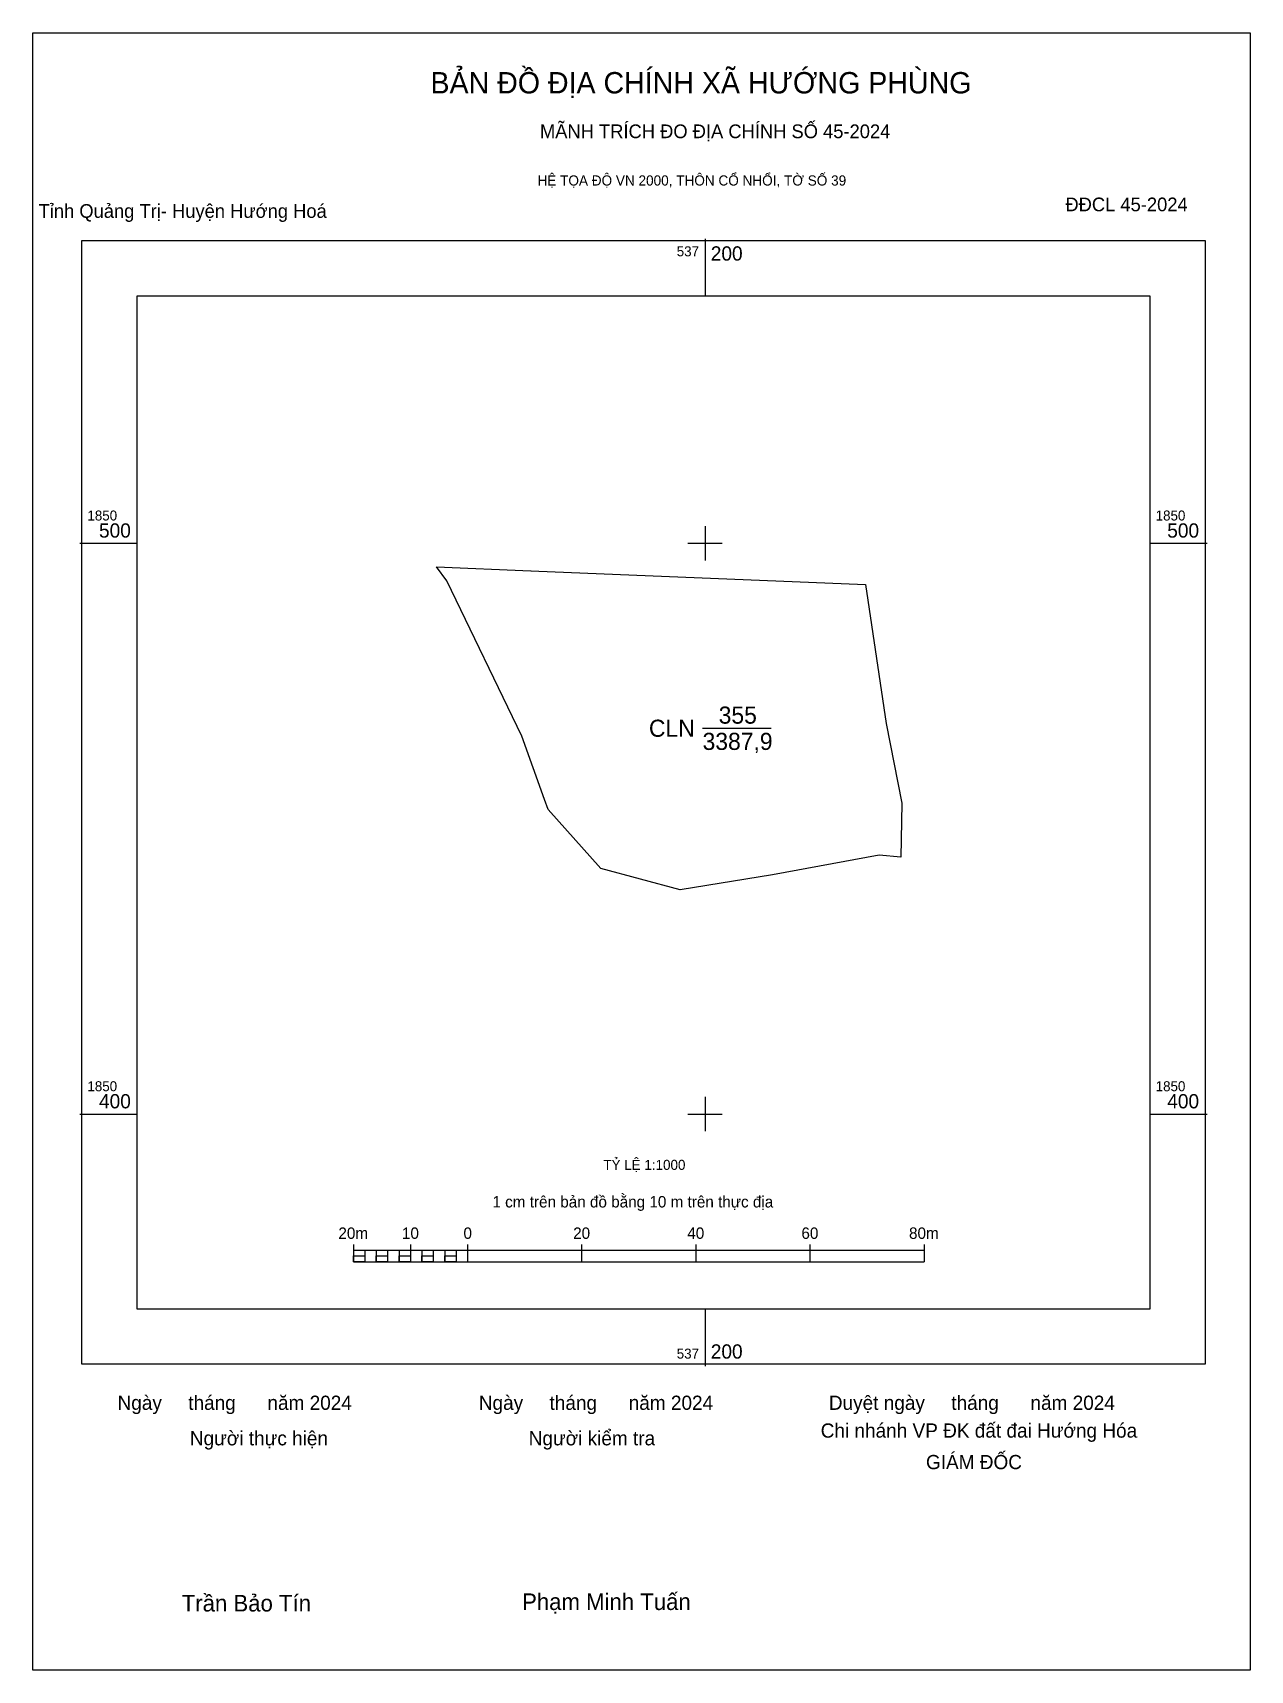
# Model space of a CAD drawing. Extents: x 537082 to 537296, y 1850303 to 1850589.
import ezdxf

# ---------------------------------------------------------------- set-up
doc = ezdxf.new("R2010")
doc.units = 0
for name, color, linetype in [('Level 10', 7, 'Continuous'), ('Level 13', 7, 'Continuous'), ('Level 15', 7, 'Continuous'), ('Level 22', 7, 'Continuous'), ('Level 27', 7, 'Continuous'), ('Level 6', 7, 'Continuous'), ('Level 62', 7, 'Continuous'), ('Level 63', 7, 'Continuous'), ('Level 9', 7, 'Continuous')]:
    doc.layers.add(name, color=color, linetype=linetype)

msp = doc.modelspace()

# ---------------------------------------------------------------- linework, layer by layer
at = {"layer": 'Level 10'}
msp.add_lwpolyline([(537228.14, 1850492.8), (537231.74, 1850468.44), (537234.48, 1850454.46), (537234.49, 1850454.4), (537234.29, 1850445.03), (537230.52, 1850445.37), (537211.83, 1850441.93), (537195.62, 1850439.31), (537181.73, 1850443.03), (537172.49, 1850453.35), (537171.85, 1850455.14), (537167.87, 1850466.2), (537154.73, 1850493.42), (537152.92, 1850495.89), (537169.48, 1850495.21)], close=True, dxfattribs=at)
at = {"layer": 'Level 15'}
msp.add_lwpolyline([(537082.18, 1850589.46), (537295.54, 1850589.46), (537295.54, 1850302.55), (537082.18, 1850302.55)], close=True, dxfattribs=at)
at = {"layer": 'Level 22'}
msp.add_line((537199.55, 1850467.6), (537211.56, 1850467.6), dxfattribs=at)
at = {"layer": 'Level 27'}
for p, q in [((537152.92, 1850495.89), (537152.91, 1850495.9)), ((537169.48, 1850495.21), (537169.48, 1850495.22)), ((537228.14, 1850492.8), (537228.14, 1850492.81))]:
    msp.add_line(p, q, dxfattribs=at)
at = {"layer": 'Level 62'}
msp.add_lwpolyline([(537100.45, 1850543.35), (537277.96, 1850543.35), (537277.96, 1850365.84), (537100.45, 1850365.84)], close=True, dxfattribs=at)
at = {"layer": 'Level 63'}
for p, q in [((537200, 1850553.35), (537200, 1850543.35)), ((537200, 1850503), (537200, 1850497)), ((537090.45, 1850500), (537100.45, 1850500)), ((537197, 1850500), (537203, 1850500)), ((537277.96, 1850500), (537287.96, 1850500)), ((537200, 1850403), (537200, 1850397)), ((537090.45, 1850400), (537100.45, 1850400)), ((537197, 1850400), (537203, 1850400)), ((537277.96, 1850400), (537287.96, 1850400)), ((537138.37, 1850377.13), (537138.37, 1850374.13)), ((537138.37, 1850376.13), (537238.37, 1850376.13)), ((537140.37, 1850376.13), (537140.37, 1850374.13)), ((537142.37, 1850376.13), (537142.37, 1850374.13)), ((537144.37, 1850376.13), (537144.37, 1850374.13)), ((537146.37, 1850376.13), (537146.37, 1850374.13)), ((537148.37, 1850377.13), (537148.37, 1850374.13)), ((537148.37, 1850376.13), (537148.37, 1850374.13)), ((537150.37, 1850376.13), (537150.37, 1850374.13)), ((537152.37, 1850376.13), (537152.37, 1850374.13)), ((537154.37, 1850376.13), (537154.37, 1850374.13)), ((537156.37, 1850376.13), (537156.37, 1850374.13)), ((537158.37, 1850377.13), (537158.37, 1850374.13)), ((537158.37, 1850376.13), (537158.37, 1850374.13)), ((537178.37, 1850377.13), (537178.37, 1850374.13)), ((537198.37, 1850377.13), (537198.37, 1850374.13)), ((537218.37, 1850377.13), (537218.37, 1850374.13)), ((537238.37, 1850377.13), (537238.37, 1850374.13)), ((537138.37, 1850374.13), (537238.37, 1850374.13)), ((537200, 1850365.84), (537200, 1850355.84))]:
    msp.add_line(p, q, dxfattribs=at)
for points in [[(537090.76, 1850553.04), (537287.65, 1850553.04), (537287.65, 1850356.15), (537090.76, 1850356.15)], [(537138.37, 1850375.13), (537140.37, 1850375.13), (537140.37, 1850374.13), (537138.37, 1850374.13)], [(537138.37, 1850375.13), (537140.37, 1850375.13), (537140.37, 1850374.13), (537138.37, 1850374.13)], [(537142.37, 1850375.13), (537144.37, 1850375.13), (537144.37, 1850374.13), (537142.37, 1850374.13)], [(537146.37, 1850375.13), (537148.37, 1850375.13), (537148.37, 1850374.13), (537146.37, 1850374.13)], [(537150.37, 1850375.13), (537152.37, 1850375.13), (537152.37, 1850374.13), (537150.37, 1850374.13)], [(537154.37, 1850375.13), (537156.37, 1850375.13), (537156.37, 1850374.13), (537154.37, 1850374.13)]]:
    msp.add_lwpolyline(points, close=True, dxfattribs=at)

# ---------------------------------------------------------------- texts
at = {"layer": 'Level 13'}
for s, p in [('355', (537202.38, 1850468.4)), ('CLN', (537190.16, 1850466.1)), ('3387,9', (537199.56, 1850463.8))]:
    msp.add_text(s, height=3, dxfattribs=at).set_placement(p)
at = {"layer": 'Level 6'}
msp.add_text('TỶ LỆ 1:1000', height=1.7579, dxfattribs=at).set_placement((537182.18, 1850390.22))
at = {"layer": 'Level 63'}
for s, height, p in [('BẢN ĐỒ ĐỊA CHÍNH XÃ HƯỚNG PHÙNG', 3.7437, (537151.88, 1850578.83)), ('MÃNH TRÍCH ĐO ĐỊA CHÍNH SỐ 45-2024', 2.4022, (537171.06, 1850570.99)), ('HỆ TỌA ĐỘ VN 2000, THÔN CỔ NHỔI, TỜ SỐ 39', 1.7782, (537170.63, 1850562.69)), ('537', 1.75, (537195.03, 1850550.29)), ('200', 2.5, (537201, 1850549.54)), ('1850', 1.75, (537091.76, 1850504)), ('1850', 1.75, (537278.96, 1850504)), ('500', 2.5, (537093.79, 1850501)), ('500', 2.5, (537280.99, 1850501)), ('1850', 1.75, (537091.76, 1850404)), ('400', 2.5, (537093.79, 1850401)), ('1850', 1.75, (537278.96, 1850404)), ('400', 2.5, (537280.99, 1850401)), ('1 cm trên bản đồ bằng 10 m trên thực địa', 2, (537162.73, 1850383.63)), ('20m', 2, (537135.74, 1850378.13)), ('10', 2, (537146.88, 1850378.13)), ('0', 2, (537157.66, 1850378.13)), ('20', 2, (537176.88, 1850378.13)), ('40', 2, (537196.88, 1850378.13)), ('60', 2, (537216.88, 1850378.13)), ('80m', 2, (537235.74, 1850378.13)), ('537', 1.75, (537195.03, 1850357.15)), ('200', 2.5, (537201, 1850357.15)), ('Ngày     tháng      năm 2024', 2.4883, (537097.04, 1850348.17)), ('Ngày     tháng      năm 2024', 2.4883, (537160.35, 1850348.17)), ('Duyệt ngày     tháng      năm 2024', 2.4883, (537221.69, 1850348.17)), ('Người thực hiện', 2.4883, (537109.71, 1850341.95)), ('Người kiểm tra', 2.4883, (537169.09, 1850341.95)), ('Chi nhánh VP ĐK đất đai Hướng Hóa', 2.4883, (537220.26, 1850343.3)), ('GIÁM ĐỐC', 2.488, (537238.71, 1850337.78)), ('Trần Bảo Tín', 2.9024, (537108.29, 1850312.84)), ('Phạm Minh Tuấn', 2.9024, (537167.93, 1850313.1))]:
    msp.add_text(s, height=height, dxfattribs=at).set_placement(p)
at = {"layer": 'Level 9'}
for s, p in [('Tỉnh Quảng Trị- Huyện Hướng Hoá', (537083.2, 1850557.03)), ('ĐĐCL 45-2024', (537263.14, 1850558.18))]:
    msp.add_text(s, height=2.4022, dxfattribs=at).set_placement(p)

doc.saveas('drawing.dxf')
